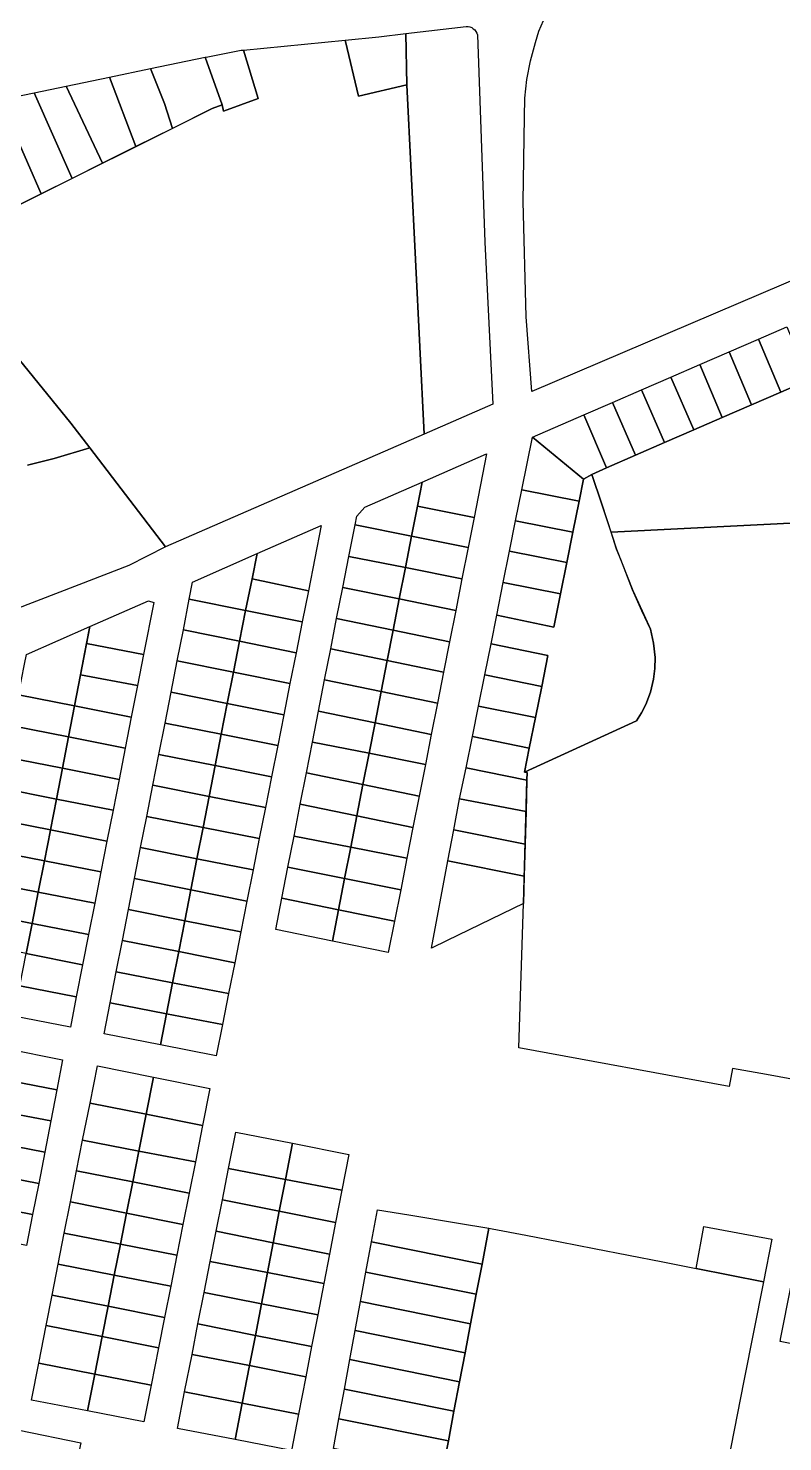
# Model space of a CAD drawing. Header units: millimetres. Extents: x 522658 to 553925, y 7796479 to 7820139.
# Drawn here: x 539905.2 to 540168.2, y 7805973.5 to 7806465.9 of the extents above; entities that cross this region are included whole.
import ezdxf

# ---------------------------------------------------------------- set-up
doc = ezdxf.new("R2010")
doc.units = ezdxf.units.MM
doc.layers.add('ZONA RESIDENCIAL 2 (ZR_2)', color=2, linetype='Continuous')

msp = doc.modelspace()

# ---------------------------------------------------------------- linework, layer by layer
at = {"layer": 'ZONA RESIDENCIAL 2 (ZR_2)'}
for points in [[(540189.4, 7806446.84), (540207.95, 7806393.59), (540080.69, 7806339.3), (540078.79, 7806365.41), (540077.68, 7806405.5), (540078.15, 7806434.95), (540078.35, 7806441.53), (540079.05, 7806448.07), (540080.26, 7806454.54), (540081.96, 7806460.9), (540083.21, 7806464.82), (540084.82, 7806468.6), (540095.09, 7806468.97), (540105.31, 7806470.04), (540115.43, 7806471.82), (540125.41, 7806474.29), (540174.56, 7806488.31), (540175.96, 7806488.74), (540176.62, 7806488.94), (540189.4, 7806446.84)], [(540037.23, 7806446.21), (540020.33, 7806442.22), (540015.81, 7806461.26), (540015.68, 7806461.78), (540027.41, 7806462.93), (540036.86, 7806464.04), (540037.23, 7806446.21)], [(540043.18, 7806324.51), (540037.23, 7806446.21), (540036.86, 7806464.04), (540057.85, 7806466.52), (540058.51, 7806466.49), (540059.16, 7806466.34), (540059.77, 7806466.09), (540060.33, 7806465.74), (540060.82, 7806465.29), (540061.23, 7806464.77), (540061.54, 7806464.19), (540061.75, 7806463.56), (540064.37, 7806391.35), (540067.13, 7806334.93), (540043.18, 7806324.51)], [(540037.23, 7806446.21), (540043.18, 7806324.51), (539953.01, 7806285.29), (539926.72, 7806319.69), (539920.11, 7806328.34), (539872.95, 7806386.28), (539900.09, 7806399.81), (539900.32, 7806399.93), (539899.03, 7806402.87), (539969.31, 7806437.9), (539972.8, 7806439.17), (539973.33, 7806436.95), (539985.39, 7806441.39), (539980.24, 7806458.3), (540015.68, 7806461.78), (540015.81, 7806461.26), (540020.33, 7806442.22), (540037.23, 7806446.21)], [(539955.51, 7806431.02), (539952.69, 7806439.63), (539947.83, 7806451.82), (539966.93, 7806455.77), (539972.8, 7806439.17), (539969.31, 7806437.9), (539955.51, 7806431.02)], [(539972.8, 7806439.17), (539966.93, 7806455.77), (539967.77, 7806455.94), (539979.41, 7806458.22), (539980.24, 7806458.3), (539985.39, 7806441.39), (539973.33, 7806436.95), (539972.8, 7806439.17)], [(539931.13, 7806418.87), (539918.45, 7806445.74), (539933.5, 7806448.86), (539942.76, 7806424.67), (539931.13, 7806418.87)], [(539942.76, 7806424.67), (539933.5, 7806448.86), (539947.83, 7806451.82), (539952.69, 7806439.63), (539955.51, 7806431.02), (539942.76, 7806424.67)], [(539920.54, 7806413.59), (539907.27, 7806443.43), (539918.45, 7806445.74), (539931.13, 7806418.87), (539920.54, 7806413.59)], [(539899.03, 7806402.87), (539883.37, 7806438.53), (539884.9, 7806438.8), (539895.3, 7806440.95), (539909.74, 7806408.21), (539899.03, 7806402.87)], [(539909.74, 7806408.21), (539895.3, 7806440.95), (539907.27, 7806443.43), (539920.54, 7806413.59), (539909.74, 7806408.21)], [(540177.44, 7806343.41), (540167.56, 7806339.13), (540159.75, 7806357.59), (540169.63, 7806361.87), (540177.44, 7806343.41)], [(540167.56, 7806339.13), (540157.27, 7806334.67), (540149.46, 7806353.13), (540159.75, 7806357.59), (540167.56, 7806339.13)], [(540157.27, 7806334.67), (540147.11, 7806330.27), (540139.3, 7806348.73), (540149.46, 7806353.13), (540157.27, 7806334.67)], [(540147.11, 7806330.27), (540137.17, 7806325.96), (540129.2, 7806344.36), (540139.3, 7806348.73), (540147.11, 7806330.27)], [(540137.17, 7806325.96), (540126.97, 7806321.54), (540119, 7806339.94), (540129.2, 7806344.36), (540137.17, 7806325.96)], [(540116.85, 7806317.16), (540106.79, 7806312.78), (540098.81, 7806331.2), (540108.88, 7806335.56), (540116.85, 7806317.16)], [(540126.97, 7806321.54), (540116.85, 7806317.16), (540108.88, 7806335.56), (540119, 7806339.94), (540126.97, 7806321.54)], [(540106.79, 7806312.78), (540101.64, 7806310.41), (540098.77, 7806308.86), (540080.92, 7806323.45), (540098.81, 7806331.2), (540106.79, 7806312.78)], [(540098.77, 7806308.86), (540097.2, 7806301.1), (540077.24, 7806305.05), (540080.92, 7806323.45), (540098.77, 7806308.86)], [(540042.52, 7806307.81), (540064.96, 7806317.67), (540060.59, 7806295.47), (540040.87, 7806299.37), (540042.52, 7806307.81)], [(540019.69, 7806295.91), (540022.56, 7806299.03), (540042.52, 7806307.81), (540040.87, 7806299.37), (540038.83, 7806288.97), (540019.11, 7806292.94), (540019.69, 7806295.91)], [(540119.17, 7806262.9), (540122.04, 7806256.51), (540123.19, 7806251.66), (540123.68, 7806246.69), (540123.6, 7806242.88), (540123.14, 7806239.1), (540122.06, 7806234.62), (540120.44, 7806230.3), (540118.98, 7806227.4), (540117.27, 7806224.63), (540078.17, 7806206.77), (540079.84, 7806215.07), (540082.01, 7806225.83), (540084.18, 7806236.58), (540086.36, 7806247.37), (540066.53, 7806251.47), (540068.51, 7806261.39), (540088.36, 7806257.28), (540090.71, 7806268.92), (540092.9, 7806279.78), (540095.03, 7806290.34), (540097.2, 7806301.1), (540098.77, 7806308.86), (540101.64, 7806310.41), (540105.09, 7806300.07), (540110.29, 7806284.45), (540115.93, 7806270.08), (540119.17, 7806262.9)], [(540097.2, 7806301.1), (540095.03, 7806290.34), (540075.08, 7806294.29), (540077.24, 7806305.05), (540097.2, 7806301.1)], [(540060.59, 7806295.47), (540058.53, 7806285.01), (540038.83, 7806288.97), (540040.87, 7806299.37), (540060.59, 7806295.47)], [(540002.86, 7806269.92), (539983.23, 7806274.09), (539985.05, 7806282.86), (540007.36, 7806292.66), (540002.86, 7806269.92)], [(540036.69, 7806278.03), (540016.95, 7806281.92), (540019.11, 7806292.94), (540038.83, 7806288.97), (540036.69, 7806278.03)], [(540095.03, 7806290.34), (540092.9, 7806279.78), (540072.97, 7806283.72), (540075.08, 7806294.29), (540095.03, 7806290.34)], [(540056.39, 7806274.14), (540036.69, 7806278.03), (540038.83, 7806288.97), (540058.53, 7806285.01), (540056.39, 7806274.14)], [(539980.95, 7806263.06), (539961.35, 7806266.95), (539962.53, 7806272.96), (539985.05, 7806282.86), (539983.23, 7806274.09), (539980.95, 7806263.06)], [(540034.55, 7806267.09), (540014.83, 7806271.08), (540016.95, 7806281.92), (540036.69, 7806278.03), (540034.55, 7806267.09)], [(540092.9, 7806279.78), (540090.71, 7806268.92), (540070.8, 7806272.85), (540072.97, 7806283.72), (540092.9, 7806279.78)], [(540054.21, 7806263.1), (540034.55, 7806267.09), (540036.69, 7806278.03), (540056.39, 7806274.14), (540054.21, 7806263.1)], [(540002.86, 7806269.92), (540000.72, 7806259.14), (539980.95, 7806263.06), (539983.23, 7806274.09), (540002.86, 7806269.92)], [(540090.71, 7806268.92), (540088.36, 7806257.28), (540068.51, 7806261.39), (540070.8, 7806272.85), (540090.71, 7806268.92)], [(539945.45, 7806247.75), (539925.55, 7806251.55), (539926.69, 7806257.44), (539947.1, 7806266.38), (539949, 7806265.81), (539945.45, 7806247.75)], [(539978.86, 7806252.38), (539959.28, 7806256.37), (539961.35, 7806266.95), (539980.95, 7806263.06), (539978.86, 7806252.38)], [(540032.41, 7806256.18), (540012.71, 7806260.25), (540014.83, 7806271.08), (540034.55, 7806267.09), (540032.41, 7806256.18)], [(540052.05, 7806252.13), (540032.41, 7806256.18), (540034.55, 7806267.09), (540054.21, 7806263.1), (540052.05, 7806252.13)], [(539998.58, 7806248.36), (539978.86, 7806252.38), (539980.95, 7806263.06), (540000.72, 7806259.14), (539998.58, 7806248.36)], [(539923.45, 7806240.69), (539921.34, 7806229.81), (539901.84, 7806233.64), (539903.97, 7806244.41), (539904.63, 7806247.78), (539926.69, 7806257.44), (539923.45, 7806240.69)], [(540030.35, 7806245.67), (540010.65, 7806249.74), (540012.71, 7806260.25), (540032.41, 7806256.18), (540030.35, 7806245.67)], [(539978.86, 7806252.38), (539976.74, 7806241.55), (539957.15, 7806245.49), (539959.28, 7806256.37), (539978.86, 7806252.38)], [(539998.58, 7806248.36), (539996.45, 7806237.58), (539976.74, 7806241.55), (539978.86, 7806252.38), (539998.58, 7806248.36)], [(540049.98, 7806241.62), (540030.35, 7806245.67), (540032.41, 7806256.18), (540052.05, 7806252.13), (540049.98, 7806241.62)], [(539945.45, 7806247.75), (539943.31, 7806236.9), (539923.45, 7806240.69), (539925.55, 7806251.55), (539945.45, 7806247.75)], [(540028.23, 7806234.86), (540008.53, 7806238.91), (540010.65, 7806249.74), (540030.35, 7806245.67), (540028.23, 7806234.86)], [(540086.36, 7806247.37), (540084.18, 7806236.58), (540064.37, 7806240.67), (540066.53, 7806251.47), (540086.36, 7806247.37)], [(539976.74, 7806241.55), (539974.6, 7806230.63), (539955.01, 7806234.58), (539957.15, 7806245.49), (539976.74, 7806241.55)], [(540047.85, 7806230.83), (540028.23, 7806234.86), (540030.35, 7806245.67), (540049.98, 7806241.62), (540047.85, 7806230.83)], [(539943.31, 7806236.9), (539941.15, 7806225.91), (539921.34, 7806229.81), (539923.45, 7806240.69), (539943.31, 7806236.9)], [(539996.45, 7806237.58), (539994.29, 7806226.66), (539974.6, 7806230.63), (539976.74, 7806241.55), (539996.45, 7806237.58)], [(540026.08, 7806223.89), (540006.39, 7806228), (540008.53, 7806238.91), (540028.23, 7806234.86), (540026.08, 7806223.89)], [(540084.18, 7806236.58), (540082.01, 7806225.83), (540062.18, 7806229.72), (540064.37, 7806240.67), (540084.18, 7806236.58)], [(539921.34, 7806229.81), (539919.26, 7806219.04), (539899.72, 7806222.88), (539901.84, 7806233.64), (539921.34, 7806229.81)], [(539974.6, 7806230.63), (539972.51, 7806219.95), (539952.91, 7806223.85), (539955.01, 7806234.58), (539974.6, 7806230.63)], [(540045.68, 7806219.81), (540026.08, 7806223.89), (540028.23, 7806234.86), (540047.85, 7806230.83), (540045.68, 7806219.81)], [(539941.15, 7806225.91), (539939.03, 7806215.15), (539919.26, 7806219.04), (539921.34, 7806229.81), (539941.15, 7806225.91)], [(539994.29, 7806226.66), (539992.19, 7806216.04), (539972.51, 7806219.95), (539974.6, 7806230.63), (539994.29, 7806226.66)], [(540024.01, 7806213.33), (540004.28, 7806217.24), (540006.39, 7806228), (540026.08, 7806223.89), (540024.01, 7806213.33)], [(540082.01, 7806225.83), (540079.84, 7806215.07), (540060.08, 7806219.2), (540062.18, 7806229.72), (540082.01, 7806225.83)], [(539919.26, 7806219.04), (539917.14, 7806208.12), (539897.56, 7806211.97), (539899.72, 7806222.88), (539919.26, 7806219.04)], [(539972.51, 7806219.95), (539970.37, 7806209.02), (539950.76, 7806212.9), (539952.91, 7806223.85), (539972.51, 7806219.95)], [(540043.64, 7806209.44), (540024.01, 7806213.33), (540026.08, 7806223.89), (540045.68, 7806219.81), (540043.64, 7806209.44)], [(539939.03, 7806215.15), (539936.88, 7806204.24), (539917.14, 7806208.12), (539919.26, 7806219.04), (539939.03, 7806215.15)], [(539992.19, 7806216.04), (539990.03, 7806205.13), (539970.37, 7806209.02), (539972.51, 7806219.95), (539992.19, 7806216.04)], [(540021.88, 7806202.43), (540002.17, 7806206.48), (540004.28, 7806217.24), (540024.01, 7806213.33), (540021.88, 7806202.43)], [(540079.84, 7806215.07), (540078.17, 7806206.77), (540079.12, 7806206.61), (540079.05, 7806204), (540057.82, 7806208.27), (540060.08, 7806219.2), (540079.84, 7806215.07)], [(539970.37, 7806209.02), (539968.27, 7806198.29), (539948.66, 7806202.21), (539950.76, 7806212.9), (539970.37, 7806209.02)], [(540041.46, 7806198.41), (540021.88, 7806202.43), (540024.01, 7806213.33), (540043.64, 7806209.44), (540041.46, 7806198.41)], [(539917.14, 7806208.12), (539915.07, 7806197.38), (539895.45, 7806201.24), (539897.56, 7806211.97), (539917.14, 7806208.12)], [(539936.88, 7806204.24), (539934.77, 7806193.51), (539915.07, 7806197.38), (539917.14, 7806208.12), (539936.88, 7806204.24)], [(539990.03, 7806205.13), (539987.9, 7806194.38), (539968.27, 7806198.29), (539970.37, 7806209.02), (539990.03, 7806205.13)], [(540079.05, 7806204), (540078.73, 7806193.01), (540055.58, 7806197.42), (540057.82, 7806208.27), (540079.05, 7806204)], [(540019.74, 7806191.51), (540000.04, 7806195.58), (540002.17, 7806206.48), (540021.88, 7806202.43), (540019.74, 7806191.51)], [(540039.3, 7806187.47), (540019.74, 7806191.51), (540021.88, 7806202.43), (540041.46, 7806198.41), (540039.3, 7806187.47)], [(539915.07, 7806197.38), (539912.98, 7806186.62), (539893.32, 7806190.48), (539895.45, 7806201.24), (539915.07, 7806197.38)], [(539968.27, 7806198.29), (539966.15, 7806187.45), (539946.52, 7806191.31), (539948.66, 7806202.21), (539968.27, 7806198.29)], [(539987.9, 7806194.38), (539985.76, 7806183.59), (539966.15, 7806187.45), (539968.27, 7806198.29), (539987.9, 7806194.38)], [(539934.77, 7806193.51), (539932.65, 7806182.75), (539912.98, 7806186.62), (539915.07, 7806197.38), (539934.77, 7806193.51)], [(540017.6, 7806180.56), (539997.86, 7806184.43), (540000.04, 7806195.58), (540019.74, 7806191.51), (540017.6, 7806180.56)], [(540078.73, 7806193.01), (540078.41, 7806181.69), (540053.56, 7806186.69), (540055.58, 7806197.42), (540078.73, 7806193.01)], [(539912.98, 7806186.62), (539912.97, 7806186.56), (539910.86, 7806175.86), (539891.2, 7806179.72), (539893.32, 7806190.48), (539912.98, 7806186.62)], [(539966.15, 7806187.45), (539964.03, 7806176.61), (539944.4, 7806180.48), (539946.52, 7806191.31), (539966.15, 7806187.45)], [(540037.18, 7806176.73), (540017.6, 7806180.56), (540019.74, 7806191.51), (540039.3, 7806187.47), (540037.18, 7806176.73)], [(539932.65, 7806182.75), (539930.54, 7806171.99), (539910.86, 7806175.86), (539912.97, 7806186.56), (539912.98, 7806186.62), (539932.65, 7806182.75)], [(539985.76, 7806183.59), (539983.61, 7806172.75), (539964.03, 7806176.61), (539966.15, 7806187.45), (539985.76, 7806183.59)], [(540015.47, 7806169.69), (539995.74, 7806173.61), (539997.86, 7806184.43), (540017.6, 7806180.56), (540015.47, 7806169.69)], [(540078.41, 7806181.69), (540078.09, 7806170.47), (540051.51, 7806175.81), (540053.56, 7806186.69), (540078.41, 7806181.69)], [(539910.86, 7806175.86), (539908.7, 7806164.95), (539889.05, 7806168.81), (539891.2, 7806179.72), (539910.86, 7806175.86)], [(539964.03, 7806176.61), (539961.91, 7806165.77), (539942.29, 7806169.71), (539944.4, 7806180.48), (539964.03, 7806176.61)], [(540035.03, 7806165.8), (540015.47, 7806169.69), (540017.6, 7806180.56), (540037.18, 7806176.73), (540035.03, 7806165.8)], [(539930.54, 7806171.99), (539928.39, 7806161.08), (539908.7, 7806164.95), (539910.86, 7806175.86), (539930.54, 7806171.99)], [(539983.61, 7806172.75), (539981.45, 7806161.85), (539961.91, 7806165.77), (539964.03, 7806176.61), (539983.61, 7806172.75)], [(540013.34, 7806158.8), (539993.64, 7806162.86), (539995.74, 7806173.61), (540015.47, 7806169.69), (540013.34, 7806158.8)], [(540078.09, 7806170.47), (540077.82, 7806160.97), (540051.21, 7806148.06), (540045.8, 7806145.44), (540051.51, 7806175.81), (540078.09, 7806170.47)], [(539908.7, 7806164.95), (539906.55, 7806154.06), (539886.9, 7806157.93), (539889.05, 7806168.81), (539908.7, 7806164.95)], [(539961.91, 7806165.77), (539959.8, 7806155.01), (539940.16, 7806158.87), (539942.29, 7806169.71), (539961.91, 7806165.77)], [(540032.86, 7806154.79), (540013.34, 7806158.8), (540015.47, 7806169.69), (540035.03, 7806165.8), (540032.86, 7806154.79)], [(539928.39, 7806161.08), (539926.25, 7806150.19), (539906.55, 7806154.06), (539908.7, 7806164.95), (539928.39, 7806161.08)], [(539981.45, 7806161.85), (539979.33, 7806151.17), (539959.8, 7806155.01), (539961.91, 7806165.77), (539981.45, 7806161.85)], [(539959.8, 7806155.01), (539957.69, 7806144.23), (539938.05, 7806148.1), (539940.16, 7806158.87), (539959.8, 7806155.01)], [(540013.34, 7806158.8), (540011.21, 7806147.92), (539991.5, 7806151.94), (539993.64, 7806162.86), (540013.34, 7806158.8)], [(540032.86, 7806154.79), (540030.72, 7806143.93), (540011.21, 7806147.92), (540013.34, 7806158.8), (540032.86, 7806154.79)], [(539906.55, 7806154.06), (539904.48, 7806143.55), (539884.82, 7806147.41), (539886.9, 7806157.93), (539906.55, 7806154.06)], [(539926.25, 7806150.19), (539924.18, 7806139.68), (539904.48, 7806143.55), (539906.55, 7806154.06), (539926.25, 7806150.19)], [(539979.33, 7806151.17), (539977.19, 7806140.38), (539957.69, 7806144.23), (539959.8, 7806155.01), (539979.33, 7806151.17)], [(539924.18, 7806139.68), (539921.98, 7806128.49), (539902.27, 7806132.36), (539904.48, 7806143.55), (539924.18, 7806139.68)], [(539957.69, 7806144.23), (539955.56, 7806133.37), (539935.91, 7806137.17), (539938.05, 7806148.1), (539957.69, 7806144.23)], [(539977.19, 7806140.38), (539975.05, 7806129.6), (539955.56, 7806133.37), (539957.69, 7806144.23), (539977.19, 7806140.38)], [(539955.56, 7806133.37), (539953.45, 7806122.58), (539933.79, 7806126.34), (539935.91, 7806137.17), (539955.56, 7806133.37)], [(539921.98, 7806128.49), (539919.9, 7806117.94), (539900.18, 7806121.78), (539902.27, 7806132.36), (539921.98, 7806128.49)], [(539975.05, 7806129.6), (539972.92, 7806118.84), (539953.45, 7806122.58), (539955.56, 7806133.37), (539975.05, 7806129.6)], [(539953.45, 7806122.58), (539951.33, 7806111.73), (539931.68, 7806115.57), (539933.79, 7806126.34), (539953.45, 7806122.58)], [(539972.92, 7806118.84), (539970.76, 7806107.93), (539951.33, 7806111.73), (539953.45, 7806122.58), (539972.92, 7806118.84)], [(539915.19, 7806096.12), (539895.46, 7806099.9), (539897.5, 7806110.46), (539917.22, 7806106.56), (539915.19, 7806096.12)], [(539946.29, 7806087.59), (539926.75, 7806091.46), (539929.31, 7806104.45), (539948.85, 7806100.49), (539946.29, 7806087.59)], [(539915.19, 7806096.12), (539913.08, 7806085.24), (539893.35, 7806089.02), (539895.46, 7806099.9), (539915.19, 7806096.12)], [(539965.99, 7806083.68), (539946.29, 7806087.59), (539948.85, 7806100.49), (539968.52, 7806096.5), (539965.99, 7806083.68)], [(539946.29, 7806087.59), (539943.75, 7806074.75), (539924.19, 7806078.52), (539926.75, 7806091.46), (539946.29, 7806087.59)], [(539913.08, 7806085.24), (539910.97, 7806074.39), (539891.25, 7806078.17), (539893.35, 7806089.02), (539913.08, 7806085.24)], [(539965.99, 7806083.68), (539963.47, 7806070.95), (539943.75, 7806074.75), (539946.29, 7806087.59), (539965.99, 7806083.68)], [(539994.87, 7806064.9), (539975.05, 7806068.72), (539977.54, 7806081.39), (539997.29, 7806077.47), (539994.87, 7806064.9)], [(539910.97, 7806074.39), (539908.86, 7806063.5), (539889.14, 7806067.28), (539891.25, 7806078.17), (539910.97, 7806074.39)], [(539943.75, 7806074.75), (539941.62, 7806063.98), (539922.09, 7806067.87), (539924.19, 7806078.52), (539943.75, 7806074.75)], [(539963.47, 7806070.95), (539961.31, 7806060.06), (539941.62, 7806063.98), (539943.75, 7806074.75), (539963.47, 7806070.95)], [(540014.5, 7806061.12), (539994.87, 7806064.9), (539997.29, 7806077.47), (540016.9, 7806073.58), (540014.5, 7806061.12)], [(539908.86, 7806063.5), (539906.76, 7806052.69), (539887.05, 7806056.46), (539889.14, 7806067.28), (539908.86, 7806063.5)], [(539941.62, 7806063.98), (539939.48, 7806053.17), (539919.97, 7806057.12), (539922.09, 7806067.87), (539941.62, 7806063.98)], [(539992.73, 7806053.8), (539972.89, 7806057.75), (539975.05, 7806068.72), (539994.87, 7806064.9), (539992.73, 7806053.8)], [(540012.33, 7806049.9), (539992.73, 7806053.8), (539994.87, 7806064.9), (540014.5, 7806061.12), (540012.33, 7806049.9)], [(539961.31, 7806060.06), (539959.16, 7806049.18), (539939.48, 7806053.17), (539941.62, 7806063.98), (539961.31, 7806060.06)], [(539906.76, 7806052.69), (539904.66, 7806041.87), (539884.96, 7806045.65), (539887.05, 7806056.46), (539906.76, 7806052.69)], [(539939.48, 7806053.17), (539937.34, 7806042.35), (539917.8, 7806046.15), (539919.97, 7806057.12), (539939.48, 7806053.17)], [(539990.61, 7806042.82), (539970.74, 7806046.84), (539972.89, 7806057.75), (539992.73, 7806053.8), (539990.61, 7806042.82)], [(539959.16, 7806049.18), (539957.05, 7806038.53), (539937.34, 7806042.35), (539939.48, 7806053.17), (539959.16, 7806049.18)], [(540010.2, 7806038.85), (539990.61, 7806042.82), (539992.73, 7806053.8), (540012.33, 7806049.9), (540010.2, 7806038.85)], [(540063.37, 7806035.38), (540024.89, 7806043.16), (540026.95, 7806054.32), (540037.92, 7806052.5), (540055.15, 7806049.64), (540065.75, 7806047.88), (540063.37, 7806035.38)], [(539937.34, 7806042.35), (539935.21, 7806031.57), (539915.67, 7806035.38), (539917.8, 7806046.15), (539937.34, 7806042.35)], [(539988.6, 7806032.41), (539968.66, 7806036.28), (539970.74, 7806046.84), (539990.61, 7806042.82), (539988.6, 7806032.41)], [(540164.4, 7806044.07), (540161.46, 7806029.23), (540137.96, 7806033.88), (540140.66, 7806048.52), (540164.4, 7806044.07)], [(539957.05, 7806038.53), (539954.91, 7806027.73), (539935.21, 7806031.57), (539937.34, 7806042.35), (539957.05, 7806038.53)], [(540008.22, 7806028.6), (539988.6, 7806032.41), (539990.61, 7806042.82), (540010.2, 7806038.85), (540008.22, 7806028.6)], [(540063.37, 7806035.38), (540061.36, 7806024.86), (540022.94, 7806032.62), (540024.89, 7806043.16), (540063.37, 7806035.38)], [(539935.21, 7806031.57), (539933.06, 7806020.72), (539913.54, 7806024.58), (539915.67, 7806035.38), (539935.21, 7806031.57)], [(539986.51, 7806021.57), (539966.53, 7806025.46), (539968.66, 7806036.28), (539988.6, 7806032.41), (539986.51, 7806021.57)], [(539954.91, 7806027.73), (539952.75, 7806016.82), (539933.06, 7806020.72), (539935.21, 7806031.57), (539954.91, 7806027.73)], [(540006.13, 7806017.75), (539986.51, 7806021.57), (539988.6, 7806032.41), (540008.22, 7806028.6), (540006.13, 7806017.75)], [(540061.36, 7806024.86), (540059.4, 7806014.55), (540021.03, 7806022.3), (540022.94, 7806032.62), (540061.36, 7806024.86)], [(539984.38, 7806010.55), (539964.38, 7806014.52), (539966.53, 7806025.46), (539986.51, 7806021.57), (539984.38, 7806010.55)], [(540167.29, 7806008.37), (540167.42, 7806009.05), (540167.45, 7806009.21), (540171.08, 7806027.93), (540179.85, 7806026.31), (540175.76, 7806006.79), (540169.61, 7806007.94), (540167.29, 7806008.37)], [(539933.06, 7806020.72), (539930.96, 7806010.1), (539911.44, 7806013.95), (539913.54, 7806024.58), (539933.06, 7806020.72)], [(539952.75, 7806016.82), (539950.65, 7806006.23), (539930.96, 7806010.1), (539933.06, 7806020.72), (539952.75, 7806016.82)], [(540003.99, 7806006.67), (539984.38, 7806010.55), (539986.51, 7806021.57), (540006.13, 7806017.75), (540003.99, 7806006.67)], [(540059.4, 7806014.55), (540057.49, 7806004.49), (540019.17, 7806012.23), (540021.03, 7806022.3), (540059.4, 7806014.55)], [(539930.96, 7806010.1), (539928.38, 7805997.05), (539908.86, 7806000.89), (539911.44, 7806013.95), (539930.96, 7806010.1)], [(539982.35, 7806000), (539962.3, 7806003.94), (539964.38, 7806014.52), (539984.38, 7806010.55), (539982.35, 7806000)], [(540001.96, 7805996.14), (539982.35, 7806000), (539984.38, 7806010.55), (540003.99, 7806006.67), (540001.96, 7805996.14)], [(540057.49, 7806004.49), (540055.56, 7805994.36), (540017.3, 7806002.09), (540019.17, 7806012.23), (540057.49, 7806004.49)], [(539950.65, 7806006.23), (539948.07, 7805993.19), (539928.38, 7805997.05), (539930.96, 7806010.1), (539950.65, 7806006.23)], [(539928.38, 7805997.05), (539925.84, 7805984.22), (539906.31, 7805988), (539908.86, 7806000.89), (539928.38, 7805997.05)], [(539979.83, 7805986.96), (539959.73, 7805990.9), (539962.3, 7806003.94), (539982.35, 7806000), (539979.83, 7805986.96)], [(540055.56, 7805994.36), (540053.61, 7805984.14), (540015.41, 7805991.86), (540017.3, 7806002.09), (540055.56, 7805994.36)], [(539948.07, 7805993.19), (539945.54, 7805980.41), (539925.84, 7805984.22), (539928.38, 7805997.05), (539948.07, 7805993.19)], [(539999.45, 7805983.12), (539979.83, 7805986.96), (539982.35, 7806000), (540001.96, 7805996.14), (539999.45, 7805983.12)], [(539979.83, 7805986.96), (539977.38, 7805974.26), (539957.22, 7805978.16), (539959.73, 7805990.9), (539979.83, 7805986.96)], [(540053.61, 7805984.14), (540051.65, 7805973.83), (540013.5, 7805981.53), (540015.41, 7805991.86), (540053.61, 7805984.14)], [(539999.45, 7805983.12), (539997.01, 7805970.46), (539977.38, 7805974.26), (539979.83, 7805986.96), (539999.45, 7805983.12)], [(540051.65, 7805973.83), (540049.66, 7805963.41), (540011.57, 7805971.1), (540013.5, 7805981.53), (540051.65, 7805973.83)], [(539921.02, 7805961.43), (539899.75, 7805965.73), (539899.87, 7805966.35), (539902.05, 7805977.51), (539923.53, 7805973.17), (539921.02, 7805961.43)]]:
    msp.add_lwpolyline(points, close=True, dxfattribs=at)
for points in [[(539872.95, 7806386.28), (539920.11, 7806328.34), (539926.72, 7806319.69), (539914.22, 7806316), (539904.96, 7806313.69)], [(540226.36, 7806296.32), (540108.33, 7806290.33), (540105.09, 7806300.07), (540101.64, 7806310.41), (540106.79, 7806312.78), (540116.85, 7806317.16), (540126.97, 7806321.54), (540137.17, 7806325.96), (540147.11, 7806330.27), (540157.27, 7806334.67), (540167.56, 7806339.13), (540177.44, 7806343.41)], [(539904.96, 7806313.69), (539914.22, 7806316), (539926.72, 7806319.69), (539953.01, 7806285.29), (539940.31, 7806278.78), (539922.84, 7806271.98), (539878.45, 7806254.95)], [(540186.46, 7806096.96), (540162.49, 7806101.37), (540150.65, 7806103.55), (540149.54, 7806097.2), (540076.2, 7806110.7), (540077.82, 7806160.97), (540079.05, 7806204), (540079.12, 7806206.61), (540078.17, 7806206.77), (540117.27, 7806224.63), (540118.98, 7806227.4), (540120.44, 7806230.3), (540122.06, 7806234.62), (540123.14, 7806239.1), (540123.6, 7806242.88), (540123.68, 7806246.69), (540123.19, 7806251.66), (540122.04, 7806256.51), (540119.12, 7806263), (540115.85, 7806270.29), (540111.71, 7806280.83), (540110.29, 7806284.45), (540108.33, 7806290.33), (540226.36, 7806296.32)], [(540049.66, 7805963.41), (540051.65, 7805973.83), (540053.61, 7805984.14), (540055.56, 7805994.36), (540057.49, 7806004.49), (540059.4, 7806014.55), (540061.36, 7806024.86), (540063.37, 7806035.38), (540065.75, 7806047.88), (540066.91, 7806047.66), (540078.62, 7806045.41), (540090.63, 7806043.11), (540102.49, 7806040.83), (540114.42, 7806038.54), (540126.39, 7806036.17), (540137.96, 7806033.88), (540161.46, 7806029.23), (540161.46, 7806029.23), (540154.6, 7805994.67), (540146.75, 7805954.41)]]:
    msp.add_lwpolyline(points, dxfattribs=at)

doc.saveas('drawing.dxf')
